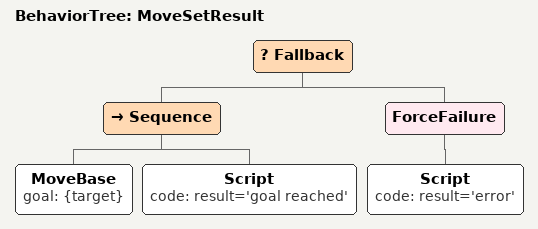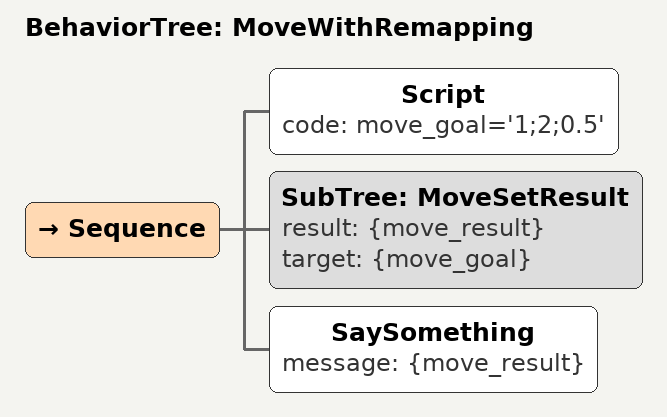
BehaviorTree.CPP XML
<?xml version="1.0" encoding="UTF-8"?>
<root BTCPP_format="4">
  <BehaviorTree ID="MoveSetResult">
    <Fallback>
      <Sequence>
        <MoveBase goal="{target}"/>
        <Script code="result=&apos;goal reached&apos;"/>
      </Sequence>
      <ForceFailure>
        <Script code="result=&apos;error&apos;"/>
      </ForceFailure>
    </Fallback>
  </BehaviorTree>

  <BehaviorTree ID="MoveWithRemapping">
    <Sequence>
      <Script code="move_goal=&apos;1;2;0.5&apos;"/>
      <SubTree ID="MoveSetResult"
               result="{move_result}"
               target="{move_goal}"/>
      <SaySomething message="{move_result}"/>
    </Sequence>
  </BehaviorTree>

</root>
